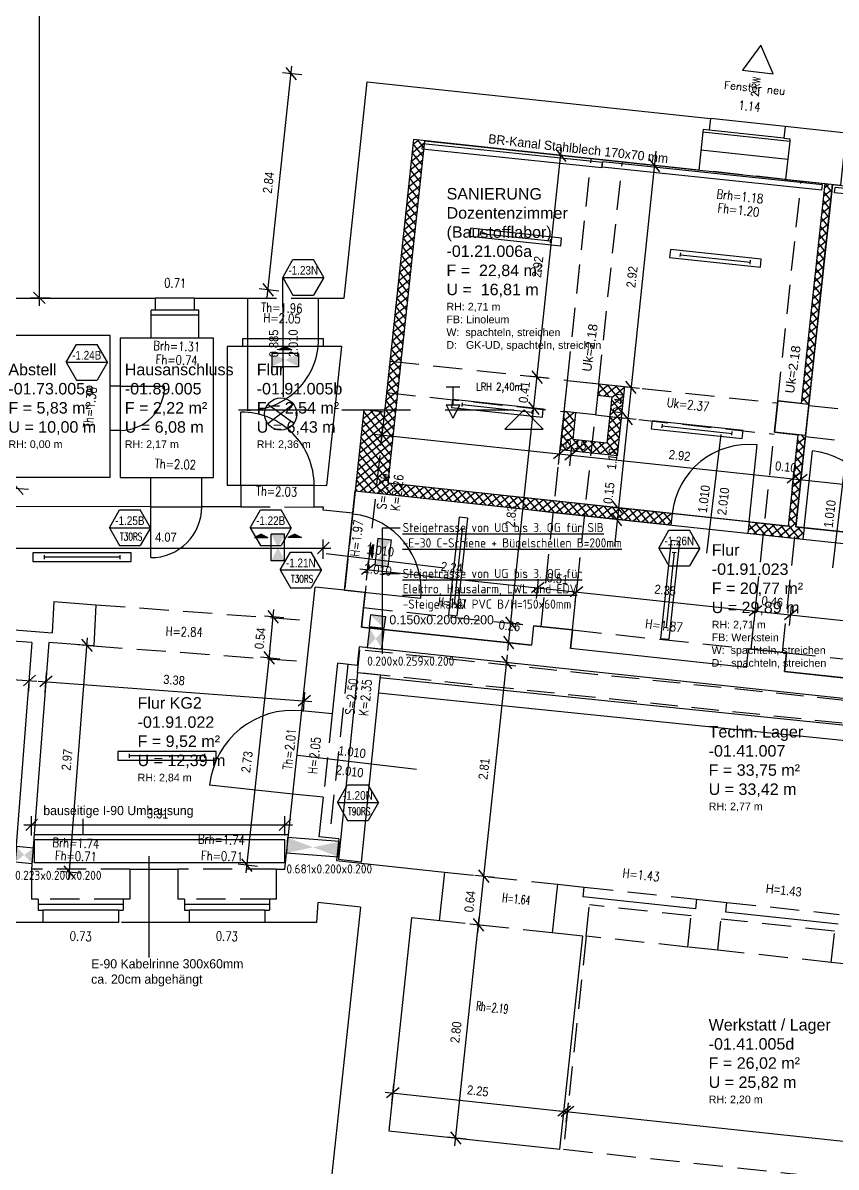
# Model space of a CAD drawing. Header units: metres. Extents: x 157 to 276, y 126 to 187.
# Drawn here: x 176.42 to 187.05, y 159.82 to 174.77 of the extents above; entities that cross this region are included whole.
import ezdxf
from ezdxf.enums import TextEntityAlignment as Align

# ---------------------------------------------------------------- set-up
doc = ezdxf.new("R2010")
doc.units = ezdxf.units.M
doc.header["$LTSCALE"] = 0.03
for name, pattern in [('AUSGEZOGEN', [0]), ('DOT', [0]), ('GESTRICHELT', [9, 6, -3]), ('STRICHLINIE', [19.05, 12.7, -6.35])]:
    doc.linetypes.add(name, pattern=pattern)
for name, color, linetype in [('A_ansicht', 9, 'Continuous'), ('A_bemaßung', 2, 'Continuous'), ('A_BRANDSCHUTZ', 10, 'Continuous'), ('A_Elektro', 1, 'Continuous'), ('A_Fenster', 7, 'Continuous'), ('A_höhen', 3, 'Continuous'), ('A_NR_TÜR', 1, 'Continuous'), ('A_poly', 255, 'Continuous'), ('A_räume', 5, 'Continuous'), ('A_schraffur', 10, 'Continuous'), ('A_text', 5, 'Continuous'), ('A_trockenbau', 2, 'Continuous'), ('A_Tuernummern', 1, 'Continuous'), ('A_TXT-TUER', 1, 'Continuous'), ('A_türen', 9, 'Continuous'), ('A_verdeckt', 8, 'STRICHLINIE'), ('A_wände', 6, 'Continuous'), ('E__DURCHBR', 2, 'Continuous'), ('E__LEUCHTEN', 6, 'AUSGEZOGEN'), ('E__VERSYS', 2, 'AUSGEZOGEN')]:
    doc.layers.add(name, color=color, linetype=linetype)
doc.styles.add('ARIAL', font='ARIAL.TTF')
doc.styles.add('arial-n', font='ARIALN.TTF')
doc.styles.add('BOLDSIMP_FNT', font='TXT', dxfattribs={"height": 1})
doc.styles.add('ISO9', font='iso8.shx', dxfattribs={"height": 0.12})
doc.styles.add('NORM', font='simplex.shx', dxfattribs={"width": 0.7, "bigfont": 'bigfont.shx'})
doc.styles.add('PITSIMP8', font='PITSIMP8.SHX')
doc.styles.add('SIMPLEX', font='simplex.shx', dxfattribs={"width": 0.8, "height": 0.1})
pattern_1 = [(218.9004, (185.38036, 165.579086), (0.049845, -0.0617727), []), (308.9004, (185.38036, 165.579086), (0.0617727, 0.049845), [])]
pattern_2 = [(38.8988, (179.93562, 166.80516), (-0.0498433, 0.0617741), []), (128.8988, (179.93562, 166.80516), (-0.0617741, -0.0498433), [])]

# ---------------------------------------------------------------- blocks, each defined once
blk = doc.blocks.new('SLASH1')
at = {"layer": 'A_bemaßung', "color": 2, "linetype": 'Continuous'}
for p, q in [((0.07663, 0.07663), (-0.07319, -0.07319)), ((0, -0.14068), (0, 0.11466))]:
    blk.add_line(p, q, dxfattribs=at)
blk = doc.blocks.new('Tür-Nr')
at = {"layer": 'A_NR_TÜR'}
for p, q in [((-0.057, -108.865), (0.077, -108.632)), ((0.077, -108.632), (0.347, -108.632)), ((0.481, -108.865), (0.347, -108.632)), ((-0.057, -108.865), (0.481, -108.865)), ((-0.057, -108.865), (0.077, -109.098)), ((0.481, -108.865), (0.347, -109.098)), ((0.077, -109.098), (0.347, -109.098))]:
    blk.add_line(p, q, dxfattribs=at)
at = {"layer": 'A_TXT-TUER', "style": 'arial-n', "flags": 4}
blk.add_attdef('TÜR-NR.', text='', height=0.113, dxfattribs=at).set_placement((0.211, -108.772), align=Align.MIDDLE_CENTER)
at = {"layer": 'A_TXT-TUER', "style": 'NORM', "width": 0.7}
for tag, flags, p in [('BRANDSCHUTZ', 4, (0.229, -108.981)), ('ABMESSUNG', 5, (0.214, -109.333)), ('DIN', 5, (0.214, -109.198)), ('MATERIAL', 5, (0.214, -109.467)), ('WANDART', 5, (0.214, -109.601)), ('ZARGE', 5, (0.214, -109.736)), ('SCHLOSS', 5, (0.214, -109.87)), ('BESCHLÄGE', 5, (0.214, -110.005)), ('SONSTIGES', 5, (0.214, -110.139))]:
    blk.add_attdef(tag, text='', height=0.0784, dxfattribs=dict(at, flags=flags)).set_placement(p, align=Align.MIDDLE_CENTER)
blk = doc.blocks.new('2DEL_457')
for p, q in [((-0.384, -0.236), (-0.384, 0.236)), ((0.384, -0.236), (0.384, 0.236)), ((-0.384, 0), (0.384, 0))]:
    blk.add_line(p, q)
blk.add_lwpolyline([(-0.5, -0.5), (0.5, -0.5), (0.5, 0.5), (-0.5, 0.5)], close=True)
at = {"style": 'PITSIMP8', "flags": 9}
for tag, p in [('RAUM/GRUPPE', (-0.03, 0.159)), ('BEZEICHNUNG', (-0.03, 0.179)), ('POS.NR.G-LV', (-0.03, 0.139)), ('FABRIKAT', (-0.03, 0.119)), ('VOLUMENSTROM', (-0.03, 0.039)), ('DRUCK/-STUFE', (-0.03, 0.019)), ('ANSCHLUSS', (-0.03, -0.001)), ('KENNUNG', (-0.03, 0.079)), ('LEISTUNG', (-0.03, 0.059)), ('TYP', (-0.03, 0.099)), ('SPANNUNG/FREQUENZ', (-0.03, -0.121)), ('TEMPERATUR', (-0.03, -0.061)), ('SCHUTZART', (-0.03, -0.101)), ('DREHZAHL', (-0.03, -0.081)), ('GROESSE', (-0.03, -0.021)), ('DN', (-0.03, -0.041)), ('GEWICHT', (-0.03, -0.141)), ('FREI', (-0.03, -0.161)), ('FREI', (-0.03, -0.181)), ('FREI', (-0.03, -0.201))]:
    blk.add_attdef(tag, text='', height=0.01, dxfattribs=at).set_placement(p, align=Align.MIDDLE)
blk = doc.blocks.new('PU1')
at = {"color": 3}
for p, q in [((-119, -55), (-119, 70)), ((-119, 70), (131, 70)), ((131, -55), (131, 70)), ((-119, -55), (131, -55)), ((-56, -87), (69, -87)), ((6, -118), (-56, -87)), ((6, -118), (69, -87))]:
    blk.add_line(p, q, dxfattribs=at)
for points in [[(-119, 70), (-119, -55), (131, -55), (131, 70)], [(69, -87), (-56, -87), (6, -118)]]:
    blk.add_solid(points, dxfattribs=at)
blk = doc.blocks.new('PL_PR')
at = {"color": 3}
for p, q in [((123, 155), (92, 217)), ((92, 217), (92, 92)), ((123, 155), (92, 92)), ((-127, -64), (-127, 61)), ((-127, 61), (123, 61)), ((123, -64), (123, 61)), ((-127, -64), (123, -64)), ((92, -220), (92, -95)), ((123, -158), (92, -95)), ((123, -158), (92, -220))]:
    blk.add_line(p, q, dxfattribs=at)
for points in [[(92, 92), (92, 217), (123, 155)], [(-127, 61), (-127, -64), (123, -64), (123, 61)], [(92, -95), (92, -220), (123, -158)]]:
    blk.add_solid(points, dxfattribs=at)
blk = doc.blocks.new('I539')
for p, q in [((-1.2, -0.9), (1.2, 0.9)), ((-1.2, 0.9), (1.2, -0.9))]:
    blk.add_line(p, q)
blk.add_circle((0, 0), 1.5)
blk = doc.blocks.new('A$C2D1211C5')
at = {"layer": 'E__LEUCHTEN', "color": 2, "linetype": 'Continuous', "xscale": 1.19505000000001, "yscale": 0.1041600000000074, "zscale": 1.19505, "rotation": 353.8999657531907}
for p in [(21.938, 21.925), (24.548, 21.647), (21.699, 19.688), (24.309, 19.409)]:
    blk.add_blockref('2DEL_457', p, dxfattribs=at)
at = {"layer": 'E__LEUCHTEN', "color": 1, "xscale": 0.001396999999997206, "yscale": 0.001396999999997206, "zscale": 0.001397}
for name, p, rotation in [('PU1', (18.935, 20.33), 180), ('PL_PR', (18.83, 17.873), 90)]:
    blk.add_blockref(name, p, dxfattribs=dict(at, rotation=rotation))
at = {"layer": 'E__LEUCHTEN', "color": 7}
for name, p, xscale, yscale, zscale, rotation in [('I539', (18.868, 19.614), 0.1399999999994165, 0.1399999999994179, 0.14, 180.7397457354693), ('PU1', (20.193, 17.816), 0.001397000000006204, 0.001396999999997206, 0.001397, 263.3628043445493)]:
    blk.add_blockref(name, p, dxfattribs=dict(at, xscale=xscale, yscale=yscale, zscale=zscale, rotation=rotation))
at = {"layer": 'E__LEUCHTEN', "color": 5, "yscale": 0.1120140000000447, "zscale": 1.285160625}
for p, xscale, rotation in [((21.187, 17.622), 1.285160624999994, 263.7526862306339), ((23.957, 17.315), 1.285160624999994, 263.7526862306339), ((16.272, 17.745), 1.285160625000003, 180), ((17.38, 15.146), 1.285160625000003, 180)]:
    blk.add_blockref('2DEL_457', p, dxfattribs=dict(at, xscale=xscale, rotation=rotation))
blk = doc.blocks.new('A$C1B684F00')
at = {"layer": 'E__VERSYS', "color": 3, "linetype": 'GESTRICHELT', "ltscale": 5}
blk.add_line((19.871, 16.233), (19.902, 16.532), dxfattribs=at)
at = {"layer": 'E__VERSYS', "color": 3, "linetype": 'GESTRICHELT', "ltscale": 2}
for p, q in [((28.921, 15.592), (19.902, 16.532)), ((28.89, 15.294), (19.871, 16.233))]:
    blk.add_line(p, q, dxfattribs=at)
at = {"layer": 'E__VERSYS', "color": 3, "linetype": 'Continuous', "ltscale": 5}
for p, q in [((19.871, 16.233), (19.621, 13.791)), ((20.169, 16.203), (19.871, 16.233)), ((20.169, 16.203), (19.919, 13.76)), ((19.919, 13.76), (19.621, 13.791))]:
    blk.add_line(p, q, dxfattribs=at)
at = {"layer": 'E__VERSYS', "color": 1, "linetype": 'Continuous', "ltscale": 5}
for p, q in [((28.888, 15.274), (20.166, 16.167)), ((28.868, 15.075), (20.146, 15.968)), ((18.921, 14.051), (15.649, 14.051)), ((15.649, 13.751), (15.649, 14.051)), ((18.921, 13.751), (18.921, 14.051)), ((18.921, 13.751), (15.649, 13.751))]:
    blk.add_line(p, q, dxfattribs=at)
at = {"layer": 'E__VERSYS', "color": 7, "linetype": 'Continuous', "ltscale": 5}
blk.add_line((17.143, 13.835), (17.143, 12.513), dxfattribs=at)
at = {"layer": 'E__VERSYS', "color": 7, "insert": (16.391, 12.49), "char_height": 0.12, "attachment_point": 1}
blk.add_mtext('E-90 Kabelrinne 300x60mm \\Pca. 20cm abgehängt', dxfattribs=at)
blk = doc.blocks.new('A$C34AC0D33')
at = {"layer": 'E__VERSYS', "color": 3}
for p, q in [((20.715, 23.076), (20.723, 23.145)), ((23.064, 22.831), (20.715, 23.076)), ((23.071, 22.9), (20.723, 23.145)), ((23.064, 22.831), (23.071, 22.9)), ((23.069, 22.841), (23.077, 22.911)), ((25.946, 22.609), (23.077, 22.911)), ((25.939, 22.539), (23.069, 22.841)), ((25.939, 22.539), (25.946, 22.609)), ((26.106, 22.506), (26.114, 22.575)), ((29.311, 22.17), (26.106, 22.506)), ((29.319, 22.24), (26.114, 22.575)), ((29.311, 22.17), (29.319, 22.24)), ((29.63, 22.137), (29.638, 22.207)), ((32.919, 21.785), (29.63, 22.137)), ((32.926, 21.854), (29.638, 22.207)), ((32.919, 21.785), (32.926, 21.854))]:
    blk.add_line(p, q, dxfattribs=at)
at = {"layer": 'E__VERSYS', "color": 7}
for p in [(21.575, 23.153), (26.722, 22.596), (30.318, 22.189)]:
    blk.add_text('BR-Kanal Stahlblech 170x70 mm', height=0.12, rotation=353.6409, dxfattribs=at).set_placement(p)
blk = doc.blocks.new('A$C775701B2')
at = {"layer": 'E__VERSYS', "color": 7, "linetype": 'Continuous', "ltscale": 5}
blk.add_line((16.286, 14.12), (16.286, 14.325), dxfattribs=at)
at = {"layer": 'E__VERSYS', "color": 1, "linetype": 'Continuous', "ltscale": 5}
blk.add_line((15.647, 14.12), (18.97, 14.12), dxfattribs=at)
at = {"layer": 'E__VERSYS', "color": 7, "insert": (15.766, 14.493), "char_height": 0.12, "attachment_point": 1}
blk.add_mtext('{\\C1;bauseitige I-90 Umhausung}', dxfattribs=at)
blk = doc.blocks.new('A$C5C7B2202')
at = {"layer": 'E__VERSYS', "color": 7, "linetype": 'Continuous', "ltscale": 5}
for p, q in [((20.193, 18.121), (20.192, 16.481)), ((20.427, 18.121), (20.193, 18.121)), ((20.42, 17.527), (20.193, 17.527))]:
    blk.add_line(p, q, dxfattribs=at)
at = {"layer": 'E__VERSYS', "color": 7, "insert": (20.461, 17.034), "char_height": 0.12, "attachment_point": 7, "style": 'ISO9'}
blk.add_mtext('{\\LSteigetrasse von UG bis 3. OG für SIB\\P-E-30 C-Schiene + Bügelschellen B=200mm \\P\\PSteigetrasse von UG bis 3. OG für  \\PElektro, Hausalarm, LWL und EDV\\P}-Steigekanal PVC B/H=150x60mm', dxfattribs=at)
blk = doc.blocks.new('Deckendurchbruch')
for p, q in [((1, 1), (0, 1)), ((0, 1), (0, 0)), ((1, 0), (1, 1)), ((0, 0), (1, 0))]:
    blk.add_line(p, q)
blk.add_solid([(0, 0), (1, 1), (0, 1)])
blk = doc.blocks.new('Wanddurchbruch')
for p, q in [((0, 1), (0, 0)), ((1, 1), (0, 1)), ((1, 0), (1, 1)), ((0, 0), (1, 0))]:
    blk.add_line(p, q)
blk.add_solid([(1, 0), (1, 1), (0, 1), (0, 0)])
blk = doc.blocks.new('A$C07AD1800')
at = {"layer": 'E__DURCHBR', "linetype": 'Continuous'}
ref = blk.add_blockref('Deckendurchbruch', (20.041, 16.988), dxfattribs=dict(at, xscale=0.1500000040192542, yscale=0.2000000000000171, zscale=1.1, rotation=263.0461823911476))
ref.add_attrib('EC_DIM', '0.150x0.200x0.200', (20.288, 16.865), dxfattribs={"linetype": 'Continuous', "height": 0.12})
ref = blk.add_blockref('Wanddurchbruch', (19.998, 16.563), dxfattribs=dict(at, xscale=0.1940000051982006, yscale=0.2590000000000146, zscale=1.1, rotation=353.5215230122764))
ref.add_attrib('EC_DIM', '0.200x0.259x0.200', (19.998, 16.325), dxfattribs={"linetype": 'Continuous', "height": 0.12, "style": 'ISO9'})
ref = blk.add_blockref('Wanddurchbruch', (18.943, 13.879), dxfattribs=dict(at, xscale=0.6810000182473348, yscale=0.1999999999999886, zscale=1.1, rotation=355.6044374662297))
ref.add_attrib('EC_DIM', '0.681x0.200x0.200', (18.943, 13.61), dxfattribs={"linetype": 'Continuous', "height": 0.12, "style": 'ISO9'})
ref = blk.add_blockref('Wanddurchbruch', (15.397, 13.762), dxfattribs=dict(at, xscale=0.2230000059752544, yscale=0.1999999999999886, zscale=1.1, rotation=355.033786178328))
ref.add_attrib('EC_DIM', '0.223x0.200x0.200', (15.397, 13.526), dxfattribs={"linetype": 'Continuous', "height": 0.12, "style": 'ISO9'})

msp = doc.modelspace()

# ---------------------------------------------------------------- hatches: boundary and pattern name
at = {"layer": 'A_schraffur'}
h = msp.add_hatch(dxfattribs=at)
h.set_pattern_fill('ANSI37', color=256, scale=0.025, style=0)
h.set_pattern_definition(pattern_2)
h.paths.add_polyline_path([(181.67264, 173.22575), (181.52368, 173.24167), (181.14324, 169.68192), (180.87477, 169.7106), (180.76173, 168.65265), (184.88818, 168.21173), (184.90348, 168.35484), (181.19463, 168.75117)])
h = msp.add_hatch(dxfattribs=at)
h.set_pattern_fill('ANSI37', color=256, scale=0.025, style=0)
h.set_pattern_definition(pattern_1)
h.paths.add_polyline_path([(186.59098, 169.79366), (186.6904, 169.78303), (186.99751, 172.65667), (186.89808, 172.66729)])
h = msp.add_hatch(dxfattribs=at)
h.set_pattern_fill('ANSI37', color=256, scale=0.025, style=0)
h.set_pattern_definition(pattern_2)
h.paths.add_polyline_path([(183.60408, 169.32338), (183.64128, 169.67141), (183.49213, 169.68735), (183.43898, 169.19017), (184.18474, 169.11047), (184.28146, 170.01533), (183.94337, 170.05147), (183.92744, 169.90232), (184.11636, 169.88212), (184.05153, 169.27556)])
h = msp.add_hatch(dxfattribs=at)
h.set_pattern_fill('ANSI37', color=256, scale=0.025, style=0)
h.set_pattern_definition(pattern_1)
h.paths.add_polyline_path([(186.41987, 168.19276), (186.5193, 168.18213), (186.64683, 169.37534), (186.54739, 169.38597)])
h = msp.add_hatch(dxfattribs=at)
h.set_pattern_fill('ANSI37', color=256, scale=0.025, style=0)
h.set_pattern_definition(pattern_1)
h.paths.add_polyline_path([(186.62866, 168.17042), (186.5193, 168.1821), (186.5193, 168.18213), (185.90776, 168.24749), (185.89182, 168.09834), (186.61272, 168.02129)])

# ---------------------------------------------------------------- linework, layer by layer
at = {"layer": 'A_ansicht', "color": 9, "linetype": 'Continuous'}
for p, q in [((186.37924, 173.41164), (185.40477, 173.51578)), ((186.41362, 172.98052), (185.28008, 173.1017)), ((178.66184, 171.17181), (178.15193, 171.1718)), ((177.67008, 163.01182), (176.68014, 163.01181)), ((179.58014, 163.01181), (178.59024, 163.01181))]:
    msp.add_line(p, q, dxfattribs=at)
at = {"layer": 'A_ansicht', "color": 9, "linetype": 'DOT'}
for p, q in [((178.71685, 170.64691), (178.09696, 170.6469)), ((180.34864, 170.5364), (179.28865, 170.5364)), ((177.56204, 169.45211), (177.56206, 170.02201)), ((178.09083, 168.82723), (178.75683, 168.82722))]:
    msp.add_line(p, q, dxfattribs=at)
at = {"layer": 'A_bemaßung', "linetype": 'Continuous'}
for p, q in [((176.63569, 171.07182), (176.63567, 184.29715)), ((179.61215, 171.17866), (179.93512, 174.20075)), ((182.75647, 166.56785), (183.45835, 173.13547)), ((181.01193, 169.39424), (193.8765, 168.01938)), ((173.9688, 167.90316), (180.4443, 167.90315)), ((180.82385, 167.63427), (189.77288, 166.67789)), ((179.62948, 166.36781), (179.69961, 167.10362)), ((177.01966, 163.56886), (177.26367, 166.73055)), ((179.33567, 163.66073), (179.64899, 166.57287)), ((182.36227, 162.87887), (182.75012, 166.50819)), ((173.58035, 166.36334), (176.60395, 166.16656)), ((176.62137, 166.16522), (180.19437, 165.90036)), ((176.43266, 164.28752), (179.94264, 164.28752)), ((182.06472, 160.09471), (182.38351, 163.07773)), ((181.15402, 160.79548), (183.59016, 160.53512)), ((183.436, 160.5516), (192.10664, 159.62498))]:
    msp.add_line(p, q, dxfattribs=at)
at = {"layer": 'A_bemaßung'}
for p, q in [((184.15423, 167.92823), (184.69478, 173.09024)), ((179.8254, 169.88216), (179.81455, 171.44137)), ((181.95109, 170.01071), (182.12756, 170.01071)), ((182.03933, 170.01071), (182.03933, 169.77761)), ((181.95109, 169.77761), (182.12756, 169.77761)), ((181.95109, 169.77761), (182.03933, 169.60115)), ((182.12756, 169.77761), (182.03933, 169.60115)), ((185.35808, 167.83966), (185.54392, 169.38779)), ((187.00158, 167.64526), (187.18742, 169.19339)), ((180.3817, 167.83391), (181.92983, 167.64807)), ((180.01405, 165.20025), (181.56218, 165.01441))]:
    msp.add_line(p, q, dxfattribs=at)
at = {"layer": 'A_BRANDSCHUTZ'}
msp.add_lwpolyline([(186.06354, 174.4754), (185.82197, 174.1492), (186.22525, 174.10309)], close=True, dxfattribs=at)
at = {"layer": 'A_Fenster', "color": 10, "linetype": 'Continuous'}
for p, q in [((186.43912, 173.2192), (185.30559, 173.34031)), ((186.3633, 173.26249), (185.38884, 173.36662))]:
    msp.add_line(p, q, dxfattribs=at)
at = {"layer": 'A_Fenster', "linetype": 'Continuous'}
for p, q in [((178.71684, 170.94686), (178.09693, 170.94685)), ((178.66186, 171.01185), (178.15192, 171.01185)), ((177.73008, 163.24681), (176.62012, 163.24681)), ((177.67009, 163.17179), (176.68013, 163.1718)), ((179.64015, 163.2468), (178.53024, 163.24682)), ((179.58014, 163.17179), (178.5902, 163.17178))]:
    msp.add_line(p, q, dxfattribs=at)
at = {"layer": 'A_poly'}
for points in [[(181.67264, 173.22575), (186.89808, 172.66729), (186.59098, 169.79366), (186.28273, 169.82662), (186.23914, 169.41892), (186.5474, 169.38598), (186.41987, 168.19276), (181.19463, 168.75117)], [(186.99751, 172.65666), (190.27383, 172.30652), (189.79561, 167.83197), (186.51931, 168.1821)], [(183.53571, 170.09502), (184.28145, 170.01531), (184.18474, 169.11047), (183.43899, 169.19019)], [(180.76173, 168.65265), (182.95423, 168.41838), (183.3513, 168.36985), (193.38418, 167.29757), (193.22957, 165.85086), (189.62514, 166.23641), (189.59429, 165.94773), (186.37259, 166.29154), (186.39867, 166.53565), (185.89651, 166.58926), (185.87048, 166.34568), (183.57356, 166.59099), (183.59962, 166.83478), (183.0925, 166.88898), (183.0654, 166.63542), (180.84308, 166.8729), (180.89144, 167.32533), (180.62293, 167.35404)]]:
    msp.add_lwpolyline(points, close=True, dxfattribs=at)
at = {"layer": 'A_text', "color": 5, "linetype": 'GESTRICHELT', "ltscale": 5}
msp.add_line((179.236, 169.70981), (183.1932, 169.70981), dxfattribs=at)
at = {"layer": 'A_text', "color": 7}
for p, q in [((182.96859, 169.70981), (182.71859, 169.45981)), ((183.21859, 169.45981), (182.96859, 169.70981)), ((182.71859, 169.45981), (183.21859, 169.45981))]:
    msp.add_line(p, q, dxfattribs=at)
at = {"layer": 'A_trockenbau'}
for p, q in [((181.19463, 168.75117), (181.67264, 173.22575)), ((186.89808, 172.66729), (186.59098, 169.79366)), ((186.99751, 172.65666), (186.69041, 169.78303)), ((183.94336, 170.05147), (184.28146, 170.01533)), ((184.28146, 170.01533), (184.18474, 169.11047)), ((183.92741, 169.90232), (184.11636, 169.88212)), ((184.11636, 169.88212), (184.05153, 169.27556)), ((183.49213, 169.68734), (183.43898, 169.19017)), ((183.48094, 169.58294), (183.48095, 169.58294)), ((183.64128, 169.6714), (183.60408, 169.32338)), ((184.05153, 169.27556), (183.60408, 169.32338)), ((186.5474, 169.38598), (186.41987, 168.19276)), ((186.64683, 169.37535), (186.5193, 168.18213)), ((184.18474, 169.11047), (183.43898, 169.19017)), ((184.90348, 168.35484), (181.19463, 168.75117)), ((184.88754, 168.20569), (180.76108, 168.64665)), ((184.90348, 168.35484), (184.88754, 168.20569)), ((185.90776, 168.24749), (185.89182, 168.09834)), ((185.90776, 168.24749), (186.41987, 168.19276)), ((185.89182, 168.09834), (186.61272, 168.02129)), ((186.5193, 168.18213), (186.62898, 168.17041)), ((186.62866, 168.17044), (186.61272, 168.02129))]:
    msp.add_line(p, q, dxfattribs=at)
at = {"layer": 'A_türen', "color": 10, "linetype": 'Continuous'}
for p, q in [((179.35364, 170.63638), (179.35363, 169.70639)), ((180.28363, 170.6364), (179.35364, 170.63638)), ((185.90776, 168.24749), (186.01511, 169.25177)), ((186.62898, 168.17041), (186.7363, 169.17469)), ((185.90776, 168.24749), (184.90348, 168.35484)), ((180.62294, 167.35403), (180.7292, 168.34837)), ((186.62898, 168.17041), (187.63327, 168.06309)), ((180.62294, 167.35403), (181.61728, 167.24777)), ((179.94754, 164.68841), (180.06389, 165.77722)), ((179.94754, 164.68841), (178.85874, 164.80477))]:
    msp.add_line(p, q, dxfattribs=at)
at = {"layer": 'A_türen', "linetype": 'Continuous'}
for p, q in [((177.692, 170.02203), (177.692, 169.44211)), ((177.692, 170.02203), (178.2719, 170.02201)), ((179.26884, 168.72639), (179.26884, 169.68237)), ((179.26884, 168.72639), (180.22484, 168.7264)), ((178.08933, 167.77928), (178.09082, 168.44527)), ((178.09082, 168.44527), (178.75681, 168.44379))]:
    msp.add_line(p, q, dxfattribs=at)
at = {"layer": 'A_türen', "color": 10, "linetype": 'Continuous'}
for centre, radius, start, end in [((179.35364, 170.63638), 0.93, 269.999381, 0.001232), ((185.90776, 168.24749), 1.01, 83.898798, 173.898798), ((186.62898, 168.17041), 1.01, 353.900427, 83.900427), ((180.62294, 167.35403), 1, 353.900404, 83.900404), ((179.94754, 164.6884), 1.09501, 83.90059, 173.899441)]:
    msp.add_arc(centre, radius, start, end, dxfattribs=at)
at = {"layer": 'A_türen', "linetype": 'Continuous'}
for centre, radius, start, end in [((177.692, 170.02203), 0.5799, 269.999997, 359.998024), ((179.26884, 168.72639), 0.95598, 0, 90.000003), ((178.09082, 168.44527), 0.66601, 269.871811, 359.871816)]:
    msp.add_arc(centre, radius, start, end, dxfattribs=at)
at = {"layer": 'A_verdeckt'}
for p, q in [((183.53571, 170.09502), (183.84547, 172.99351)), ((183.94337, 170.05147), (184.25315, 172.94996)), ((186.38598, 172.72202), (185.25245, 172.84316)), ((186.28273, 169.82662), (186.58984, 172.70022)), ((186.69042, 169.78302), (186.99751, 172.65666)), ((179.35363, 171.17182), (180.28364, 171.17181)), ((181.21443, 170.3477), (183.53622, 170.09958)), ((183.94336, 170.05147), (186.28007, 169.80174)), ((181.17034, 169.93546), (183.49213, 169.68734)), ((186.6888, 169.76813), (189.96514, 169.41796)), ((181.14324, 169.68192), (180.89141, 167.32533)), ((183.19191, 166.87834), (183.4921, 169.68735)), ((183.5996, 166.83478), (183.89982, 169.64377)), ((183.89982, 169.64376), (186.23652, 169.39407)), ((185.93631, 166.58505), (186.23914, 169.41892)), ((186.34398, 166.54149), (186.64683, 169.37535)), ((186.64523, 169.36043), (189.9216, 169.01028)), ((179.26825, 168.44264), (180.2242, 168.44054)), ((180.7271, 168.3285), (180.62293, 167.35404)), ((177.37482, 167.16425), (180.18349, 166.95697)), ((180.87018, 167.12649), (183.0925, 166.88898)), ((183.5996, 166.83478), (185.89651, 166.58929)), ((177.33688, 166.62657), (180.13262, 166.42023)), ((186.39864, 166.53565), (189.62032, 166.19136)), ((180.66662, 166.38408), (180.42435, 164.11698)), ((180.46021, 165.7372), (180.34385, 164.64837)), ((177.81757, 163.70675), (176.53268, 163.70678)), ((179.72764, 163.70678), (178.44273, 163.70676)), ((181.92881, 163.66941), (183.40539, 163.5116)), ((183.75342, 163.47439), (185.22009, 163.31767)), ((177.73007, 163.31679), (176.62014, 163.31679)), ((179.64015, 163.3168), (178.53021, 163.31679)), ((185.61778, 163.27517), (187.08445, 163.11841)), ((183.78039, 162.8329), (183.82397, 163.24057)), ((185.15138, 163.09874), (183.82397, 163.24057)), ((183.33736, 162.87523), (181.86577, 163.03248)), ((185.10784, 162.69103), (185.15138, 163.09874)), ((185.50058, 162.64906), (185.54416, 163.05674)), ((187.0257, 162.89841), (185.54416, 163.05674)), ((183.78038, 162.83291), (183.48283, 160.04875)), ((185.10784, 162.69103), (183.78039, 162.8329)), ((186.98215, 162.49072), (187.0257, 162.89841)), ((185.50058, 162.64906), (185.10784, 162.69103)), ((186.98215, 162.49072), (185.50058, 162.64906)), ((187.36, 162.45036), (186.98215, 162.49072)), ((183.48283, 160.04875), (191.95459, 159.14338))]:
    msp.add_line(p, q, dxfattribs=at)
at = {"layer": 'A_wände', "linetype": 'Continuous'}
for p, q in [((174.13567, 171.17181), (178.15193, 171.1718)), ((178.15192, 171.01185), (178.15193, 171.1718)), ((178.09693, 170.94685), (178.09696, 171.01183)), ((178.09696, 170.6469), (178.09693, 170.94685)), ((178.15192, 171.01185), (178.09696, 171.01183)), ((177.56203, 170.68191), (174.4126, 170.68192)), ((177.56206, 170.02201), (177.56203, 170.68191)), ((177.69202, 170.64691), (177.692, 170.02203)), ((178.09696, 170.6469), (177.69202, 170.64691)), ((177.692, 170.02203), (177.56206, 170.02201)), ((177.692, 169.44211), (177.56201, 169.44211)), ((177.56202, 168.83221), (177.56204, 169.45211)), ((177.692, 169.44211), (177.69202, 168.8272)), ((175.41034, 168.83221), (177.56202, 168.83221)), ((177.69202, 168.8272), (178.09083, 168.82723)), ((178.09082, 168.44527), (178.09083, 168.82723)), ((178.09082, 168.44527), (176.27882, 168.44927)), ((180.06416, 165.77948), (180.23684, 167.39528)), ((180.62293, 167.35404), (180.23684, 167.39528)), ((180.89141, 167.32533), (180.62294, 167.35403)), ((180.89141, 167.32533), (180.87015, 167.12647)), ((176.82452, 167.20488), (176.80172, 166.79861)), ((176.82452, 167.20488), (177.37482, 167.16425)), ((177.37482, 167.16425), (177.34462, 166.62599)), ((180.87018, 167.12649), (180.84308, 166.8729)), ((180.87015, 167.12647), (180.87018, 167.12649)), ((175.95295, 166.86123), (176.80172, 166.79861)), ((180.84308, 166.8729), (183.06538, 166.63542)), ((183.0925, 166.88898), (183.06538, 166.63542)), ((183.0925, 166.88898), (183.5996, 166.83478)), ((183.5996, 166.83478), (183.57358, 166.59114)), ((176.53658, 166.67087), (175.94315, 166.7091)), ((176.53658, 166.67087), (176.3121, 163.73294)), ((176.75902, 166.66924), (176.53268, 163.70678)), ((177.33688, 166.62657), (176.75902, 166.66924)), ((180.81544, 166.61438), (180.78943, 166.37079)), ((189.849, 165.64896), (180.81544, 166.61438)), ((185.8705, 166.34568), (183.57358, 166.59114)), ((185.89651, 166.58929), (185.8705, 166.34568)), ((185.89651, 166.58929), (186.39864, 166.53565)), ((186.39864, 166.53565), (186.37264, 166.29202)), ((180.53091, 166.3984), (180.46021, 165.7372)), ((180.78943, 166.37079), (180.53091, 166.3984)), ((186.37264, 166.29202), (189.59426, 165.94773)), ((180.46021, 165.7372), (180.06416, 165.77948)), ((179.84263, 163.70674), (179.94781, 164.69069)), ((180.34385, 164.64837), (179.94781, 164.69069)), ((180.34385, 164.64837), (180.28859, 164.13131)), ((180.5471, 164.10368), (180.28859, 164.13131)), ((180.5471, 164.10368), (180.51685, 163.82028)), ((180.51685, 163.82028), (181.92881, 163.66941)), ((176.53268, 163.70678), (176.53265, 163.31679)), ((177.81757, 163.70675), (178.44273, 163.70676)), ((177.81757, 163.70675), (177.81757, 163.31679)), ((178.44273, 163.70676), (178.44274, 163.31678)), ((179.72764, 163.70678), (179.84263, 163.70674)), ((179.72764, 163.70678), (179.72766, 163.31681)), ((181.92881, 163.66941), (181.86079, 163.03303)), ((183.40539, 163.5116), (183.33736, 162.87523)), ((183.40539, 163.5116), (183.75342, 163.47439)), ((176.62014, 163.31679), (176.53265, 163.31679)), ((176.62014, 163.31679), (176.62013, 163.17179)), ((177.73007, 163.31679), (177.7301, 163.1718)), ((177.81757, 163.31679), (177.73007, 163.31679)), ((178.53021, 163.31679), (178.44274, 163.31678)), ((178.53021, 163.31679), (178.53025, 163.17179)), ((179.72766, 163.31681), (179.64015, 163.3168)), ((179.64015, 163.3168), (179.64017, 163.17178)), ((185.22009, 163.31767), (185.20622, 163.18839)), ((185.22009, 163.31767), (185.61778, 163.27517)), ((176.62013, 163.17179), (176.68013, 163.1718)), ((176.68013, 163.1718), (176.68014, 163.01181)), ((177.67009, 163.17179), (177.67008, 163.01182)), ((177.67009, 163.17179), (177.7301, 163.1718)), ((178.53025, 163.17179), (178.5902, 163.17178)), ((178.5902, 163.17178), (178.59024, 163.01181)), ((179.58014, 163.17179), (179.64017, 163.17178)), ((179.58014, 163.17179), (179.58014, 163.01181)), ((180.82908, 163.21312), (180.45193, 159.68378)), ((176.72035, 163.01182), (175.8198, 163.01181)), ((178.59024, 163.01181), (177.71026, 163.01181)), ((181.49789, 163.07181), (181.20033, 160.28766)), ((181.86577, 163.03248), (181.49789, 163.07181)), ((183.73516, 162.83273), (183.33736, 162.87523)), ((183.4376, 160.04859), (183.73516, 162.83273)), ((183.78039, 162.8329), (183.78038, 162.83291)), ((181.20033, 160.28766), (183.4376, 160.04859))]:
    msp.add_line(p, q, dxfattribs=at)
at = {"layer": 'A_wände', "color": 1, "linetype": 'Continuous'}
for p, q in [((180.50017, 167.36733), (180.50016, 167.36732)), ((176.56784, 163.70678), (176.57283, 163.70677))]:
    msp.add_line(p, q, dxfattribs=at)
at = {"layer": 'A_wände', "linetype": 'Continuous'}
for points in [[(180.87477, 169.7106), (180.7304, 168.35948), (180.34429, 168.40045), (180.34852, 168.44024), (180.2242, 168.44054), (180.22482, 168.72427), (180.39127, 168.72392), (180.58581, 170.53737), (180.34864, 170.5364), (180.34864, 170.63639), (180.28363, 170.6364), (180.28366, 171.17179), (180.61729, 171.17182), (180.91882, 173.99505), (185.40478, 173.51594), (185.38884, 173.36662), (185.30929, 173.37512), (185.30559, 173.34031), (185.25245, 172.84316), (181.52368, 173.24167), (181.14324, 169.68192), (180.87477, 169.7106)], [(187.16375, 173.17696), (187.24328, 173.16845), (187.25923, 173.31787), (186.37925, 173.41186), (186.3633, 173.26249), (186.44283, 173.25399), (186.43912, 173.2192), (186.38598, 172.72202), (187.10688, 172.64498), (187.16003, 173.14214), (187.16375, 173.17696)], [(179.35363, 171.17182), (179.35364, 170.63638), (179.28866, 170.63638), (179.28865, 170.5364), (179.08865, 170.53638), (179.08864, 168.72639), (179.26884, 168.72639), (179.26825, 168.44264), (178.75681, 168.44379), (178.75683, 168.82722), (178.91179, 168.82721), (178.91178, 170.64691), (178.71685, 170.64691), (178.71684, 170.94686), (178.71685, 171.01183), (178.66186, 171.01185), (178.66184, 171.17181), (179.35363, 171.17182)], [(183.53571, 170.09502), (183.94337, 170.05147), (183.89982, 169.64377), (183.49211, 169.68735), (183.53571, 170.09502)], [(186.28273, 169.82662), (186.69041, 169.78303), (186.64684, 169.37534), (186.23916, 169.41891), (186.28273, 169.82662)], [(185.20622, 163.18839), (183.73958, 163.34515), (183.75342, 163.47439)], [(180.82908, 163.21312), (180.27297, 163.27231), (180.25784, 163.0118), (179.58014, 163.01181)], [(187.07064, 162.98915), (185.604, 163.14591), (185.61778, 163.27517)]]:
    msp.add_lwpolyline(points, dxfattribs=at)
msp.add_point((177.69312, 169.41184), dxfattribs=at)
msp.add_point((177.69312, 169.41184), dxfattribs=at)
msp.add_point((177.69312, 169.41184), dxfattribs=at)

# ---------------------------------------------------------------- block references
at = {"layer": 'A_bemaßung', "color": 7}
for p, rotation in [((179.9245, 174.10132), 83.90000000000038), ((183.44772, 173.03601), 83.90000000000038), ((184.67252, 172.90514), 263.9000000000001), ((179.62279, 171.27808), 83.90000000000038), ((176.63566, 171.1718), 90), ((183.13796, 170.13753), 83.90000000000038), ((184.36288, 170.00663), 263.9000000000001), ((183.0944, 169.72985), 83.90000000000038), ((184.3193, 169.59894), 263.9000000000001), ((181.11136, 169.38363), 353.9000000000004), ((183.43312, 169.13549), 353.9000000000004), ((183.58039, 169.11802), 353.9000000000004), ((186.48476, 168.81608), 353.9000000000004), ((186.58519, 168.79863), 353.9000000000004), ((176.35402, 168.6798), 86.78791200000012), ((184.19443, 168.4306), 263.9000000000001), ((184.17849, 168.28145), 263.9000000000001), ((180.9233, 167.62365), 353.9000000000004), ((183.14563, 167.38616), 353.9000000000004), ((183.65274, 167.33195), 353.9000000000004), ((185.98944, 167.08223), 353.9000000000004), ((179.69017, 167.00407), 84.58601499999926), ((182.7942, 166.92088), 83.90000000000038), ((186.45179, 167.03282), 353.9000000000004), ((177.25605, 166.63085), 85.63075699999989), ((182.7671, 166.66728), 83.90000000000038), ((179.63892, 166.46737), 84.58601499999926), ((182.73949, 166.40876), 83.90000000000038), ((176.50416, 166.17298), 356.3151700000004), ((176.72109, 166.15786), 355.7785880000008), ((180.09463, 165.90772), 355.7785880000008), ((177.02727, 163.66857), 85.63075699999989), ((179.34629, 163.76017), 83.90000000000038), ((182.44089, 163.61467), 83.90000000000038), ((182.44089, 163.61467), 83.90000000000038), ((182.37288, 162.9783), 83.90000000000038), ((182.37288, 162.9783), 83.90000000000038), ((181.25347, 160.78484), 353.9000000000004), ((183.49074, 160.54575), 353.9000000000004), ((183.53544, 160.54098), 353.9000000000004), ((182.07534, 160.19415), 83.90000000000038)]:
    msp.add_blockref('SLASH1', p, dxfattribs=dict(at, rotation=rotation))
for p in [(180.34428, 167.90315), (176.53268, 164.28752), (179.84265, 164.28752)]:
    msp.add_blockref('SLASH1', p, dxfattribs=at)
at = {"layer": 'A_Elektro'}
for name in ['A$C2D1211C5', 'A$C07AD1800', 'A$C5C7B2202', 'A$C34AC0D33', 'A$C775701B2', 'A$C1B684F00']:
    msp.add_blockref(name, (160.92067, 150.04212), dxfattribs=at)
at = {"layer": 'A_Tuernummern'}
ref = msp.add_blockref('Tür-Nr', (179.87187, 280.30653), dxfattribs=at)
ref.add_attrib('TÜR-NR.', '-1.23N', dxfattribs={"layer": 'A_TXT-TUER', "height": 0.112896, "style": 'arial-n'}).set_placement((180.08323, 171.53419), align=Align.MIDDLE_CENTER)
ref = msp.add_blockref('Tür-Nr', (177.04263, 279.19699), dxfattribs=at)
ref.add_attrib('TÜR-NR.', '-1.24B', dxfattribs={"layer": 'A_TXT-TUER', "height": 0.112896, "style": 'arial-n'}).set_placement((177.25399, 170.42465), align=Align.MIDDLE_CENTER)
ref = msp.add_blockref('Tür-Nr', (177.60631, 277.0351), dxfattribs=at)
ref.add_attrib('TÜR-NR.', '-1.25B', dxfattribs={"layer": 'A_TXT-TUER', "height": 0.112896, "style": 'arial-n'}).set_placement((177.81766, 168.26276), align=Align.MIDDLE_CENTER)
ref.add_attrib('BRANDSCHUTZ', 'T30RS', dxfattribs={"layer": 'A_TXT-TUER', "height": 0.1, "style": 'NORM', "width": 0.7}).set_placement((177.83497, 168.05417), align=Align.MIDDLE_CENTER)
ref = msp.add_blockref('Tür-Nr', (179.44572, 277.0351), dxfattribs=at)
ref.add_attrib('TÜR-NR.', '-1.22B', dxfattribs={"layer": 'A_TXT-TUER', "height": 0.112896, "style": 'arial-n'}).set_placement((179.65708, 168.26276), align=Align.MIDDLE_CENTER)
ref = msp.add_blockref('Tür-Nr', (184.78468, 276.76968), dxfattribs=at)
ref.add_attrib('TÜR-NR.', '-1.26N', dxfattribs={"layer": 'A_TXT-TUER', "height": 0.112896, "style": 'arial-n'}).set_placement((184.99603, 167.99734), align=Align.MIDDLE_CENTER)
ref = msp.add_blockref('Tür-Nr', (179.83988, 276.48334), dxfattribs=at)
ref.add_attrib('TÜR-NR.', '-1.21N', dxfattribs={"layer": 'A_TXT-TUER', "height": 0.112896, "style": 'arial-n'}).set_placement((180.05123, 167.711), align=Align.MIDDLE_CENTER)
ref.add_attrib('BRANDSCHUTZ', 'T30RS', dxfattribs={"layer": 'A_TXT-TUER', "height": 0.1, "style": 'NORM', "width": 0.7}).set_placement((180.06854, 167.50242), align=Align.MIDDLE_CENTER)
ref = msp.add_blockref('Tür-Nr', (180.58568, 273.44414), dxfattribs=at)
ref.add_attrib('TÜR-NR.', '-1.20N', dxfattribs={"layer": 'A_TXT-TUER', "height": 0.112896, "style": 'arial-n'}).set_placement((180.79703, 164.6718), align=Align.MIDDLE_CENTER)
ref.add_attrib('BRANDSCHUTZ', 'T90RS', dxfattribs={"layer": 'A_TXT-TUER', "height": 0.1, "style": 'NORM', "width": 0.7}).set_placement((180.81434, 164.46322), align=Align.MIDDLE_CENTER)

# ---------------------------------------------------------------- texts
at = {"layer": 'A_bemaßung', "color": 7, "linetype": 'Continuous', "style": 'BOLDSIMP_FNT', "width": 0.9}
for s, rotation, p in [('2.84', 83.1, (179.70617, 172.52881)), ('2.92', 83.5, (183.22564, 171.42845)), ('2.92', 83.5, (184.45744, 171.2968)), ('0.41', 83.5, (183.05061, 169.79071)), ('0.41', 83.5, (184.28205, 169.65576)), ('0.15', 353.5, (183.494, 169.17927)), ('1.18', 83.5, (184.20334, 168.91933)), ('2.92', 353.8, (184.85085, 169.03426)), ('0.10', 353.5, (186.23838, 168.88597)), ('0.15', 83.5, (184.15563, 168.47294)), ('2.83', 83.5, (182.87709, 168.16703)), ('4.07', 359.3, (178.14698, 167.95317)), ('2.24', 353.8, (181.87358, 167.57238)), ('0.51', 353.8, (183.25622, 167.42461)), ('2.35', 353.8, (184.66278, 167.27429)), ('0.46', 353.8, (186.06229, 167.12473)), ('0.26', 353.8, (182.62773, 166.80862)), ('0.54', 83.5, (179.59857, 166.57399)), ('3.38', 355.5, (178.2475, 166.09527)), ('2.97', 84.5, (177.07798, 164.98949)), ('2.73', 82.5, (179.4238, 164.95851)), ('2.81', 83.5, (182.52463, 164.86873)), ('3.31', 359.3, (178.03852, 164.33751)), ('0.64', 83.5, (182.33942, 163.13561)), ('2.80', 83.5, (182.15692, 161.4279)), ('2.25', 353.5, (182.21377, 160.73251))]:
    msp.add_text(s, height=0.12, rotation=rotation, dxfattribs=at).set_placement(p, align=Align.BOTTOM_LEFT)
at = {"layer": 'A_bemaßung', "color": 7, "linetype": 'DOT', "style": 'BOLDSIMP_FNT', "width": 0.9}
for s, rotation, p in [('0.885', 90.398621, (179.79467, 170.3983)), ('2.010', 90.398621, (180.04885, 170.40007)), ('1.010', 83.154872, (185.39268, 168.35555)), ('2.010', 83.154872, (185.64506, 168.32526)), ('1.010', 83.154872, (187.03618, 168.16115)), ('1.010', 353.154872, (180.89759, 167.79932)), ('2.010', 353.154872, (180.8673, 167.54694)), ('1.010', 353.154872, (180.52994, 165.16565)), ('2.010', 353.154872, (180.49964, 164.91327))]:
    msp.add_text(s, height=0.12, rotation=rotation, dxfattribs=at).set_placement(p, align=Align.BOTTOM_LEFT)
at = {"layer": 'A_BRANDSCHUTZ', "linetype": 'Continuous', "insert": (185.93085, 173.8092), "char_height": 0.1, "width": 1.1421, "attachment_point": 1, "rotation": 83.477644, "style": 'SIMPLEX'}
msp.add_mtext('2.RW', dxfattribs=at)
at = {"layer": 'A_höhen', "linetype": 'Continuous', "style": 'SIMPLEX'}
for s, rotation, width, p in [('1.14', 353.7, 0.8, (185.90476, 173.58303)), ('Brh=1.18', 353.7, 0.8, (185.77884, 172.40476)), ('Fh=1.20', 353.7, 0.8, (185.7597, 172.22575)), ('Th=1.38', 83.8, 0.8, (177.39175, 169.73206)), ('Uk=2.37', 353.7, 0.8, (185.10056, 169.68372)), ('S=2.39', 83.8, 0.8, (181.22485, 168.63594)), ('K=2.26', 83.8, 0.8, (181.40379, 168.61679)), ('H=1.97', 83.8, 0.8, (180.8754, 168.0221)), ('H=1.87', 353.8, 0.6, (182.01956, 167.09144)), ('H=1.87', 353.7, 0.8, (184.78626, 166.79574)), ('S=2.50', 83.8, 0.8, (180.81101, 165.95324)), ('K=2.35', 83.8, 0.8, (180.99052, 165.94036)), ('H=2.05', 83.8, 0.8, (180.32354, 165.18444)), ('H=1.43', 353.7, 0.8, (184.48684, 163.5376)), ('H=1.64', 353.8, 0.6, (182.8577, 163.224)), ('Rh=2.19', 353.8, 0.6, (182.5422, 161.80664))]:
    msp.add_text(s, height=0.12, rotation=rotation, dxfattribs=dict(at, width=width)).set_placement(p, align=Align.BOTTOM_CENTER)
at = {"layer": 'A_höhen', "linetype": 'DOT', "style": 'SIMPLEX', "width": 0.8}
for s, p in [('0.71', (178.40689, 171.2718)), ('Th=1.96', (179.79997, 170.94683)), ('H=2.05', (179.80358, 170.81168)), ('Brh=1.31', (178.42679, 170.44625)), ('Fh=0.74', (178.42682, 170.26627)), ('Th=2.02', (178.40936, 168.90506)), ('Th=2.03', (179.73153, 168.54846))]:
    msp.add_text(s, height=0.12, rotation=358.3, dxfattribs=at).set_placement(p, align=Align.BOTTOM_CENTER)
at = {"layer": 'A_höhen', "linetype": 'Continuous', "style": 'ARIAL'}
for p in [(183.92365, 170.50829), (186.57504, 170.22495)]:
    msp.add_text('Uk=2.18', height=0.12, rotation=81.9, dxfattribs=at).set_placement(p, align=Align.BOTTOM_CENTER)
at = {"layer": 'A_höhen', "linetype": 'DOT', "style": 'SIMPLEX', "width": 0.8}
msp.add_text('H=2.84', height=0.12, rotation=358.3, dxfattribs=at).set_placement((178.52752, 166.81145), align=Align.MIDDLE_CENTER)
at = {"layer": 'A_höhen', "linetype": 'Continuous', "style": 'SIMPLEX', "width": 0.8}
for s, rotation, p in [('Th=2.01', 83.8, (179.9029, 165.27786)), ('Brh=1.74', 358.2, (177.11228, 164.04928)), ('Brh=1.74', 358.2, (179.01304, 164.09532)), ('Fh=0.71', 358.2, (177.1123, 163.87926)), ('Fh=0.71', 358.2, (179.02238, 163.87927)), ('0.73', 358.2, (177.17513, 162.83184)), ('0.73', 358.2, (179.08517, 162.83182))]:
    msp.add_text(s, height=0.12, rotation=rotation, dxfattribs=at).set_placement(p, align=Align.MIDDLE_CENTER)
at = {"layer": 'A_räume', "linetype": 'Continuous', "char_height": 0.15, "width": 6.6459, "attachment_point": 1, "rotation": 359.898798}
for s, insert in [('\\fArial|b0|i0|c0|p34;SANIERUNG\\PDozentenzimmer \\P(Baustofflabor)\\P-01.21.006a\\PF =  22,84 m²\\PU =  16,81 m\\P\\H0.1;RH: 2,71 m\\PFB: Linoleum\\PW:  spachteln, streichen\\PD:   GK-UD, spachteln, streichen', (181.95633, 172.6097)), ('\\fArial|b0|i0|c0|p34;Flur \\P-01.91.023\\PF = 20,77 m² \\PU = 29,89 m          \\P\\H0.1;RH: 2,71 m\\PFB: Werkstein\\PW:  spachteln, streichen\\PD:   spachteln, streichen', (185.42178, 167.95518))]:
    msp.add_mtext(s, dxfattribs=dict(at, insert=insert))
at = {"layer": 'A_räume', "linetype": 'Continuous', "char_height": 0.15, "width": 6.6459, "attachment_point": 1}
for s, insert in [('\\fArial|b0|i0|c0|p34;Abstell\\P-01.73.005a\\PF = 5,83 m²\\PU = 10,00 m\\P\\H0.1;RH: 0,00 m', (176.23041, 170.31196)), ('\\fArial|b0|i0|c0|p34;Hausanschluss\\P-01.89.005\\PF = 2,22 m²\\PU = 6,08 m\\P\\H0.1;RH: 2,17 m', (177.75158, 170.31196)), ('\\fArial|b0|i0|c0|p34;Flur\\P-01.91.005b\\PF = 2,54 m²\\PU = 6,43 m\\P\\H0.1;RH: 2,36 m', (179.47476, 170.31196)), ('\\fArial|b0|i0|c0|p34;Flur KG2\\P-01.91.022\\PF = 9,52 m²\\PU = 12,39 m\\P\\H0.1;RH: 2,84 m', (177.91845, 165.95564)), ('\\fArial|b0|i0|c0|p34;Techn. Lager\\P-01.41.007\\PF = 33,75 m²\\PU = 33,42 m\\P\\H0.1;RH: 2,77 m', (185.38036, 165.57909)), ('\\fArial|b0|i0|c0|p34;Werkstatt / Lager\\P-01.41.005d\\PF = 26,02 m²\\PU = 25,82 m\\P\\H0.1;RH: 2,20 m', (185.38036, 161.75042))]:
    msp.add_mtext(s, dxfattribs=dict(at, insert=insert))
at = {"layer": 'A_text', "linetype": 'Continuous', "insert": (185.58953, 174.00762), "char_height": 0.1, "width": 1.1421, "attachment_point": 1, "rotation": 354}
msp.add_mtext('{\\Fsimplex.shx;Fenster neu}', dxfattribs=at)
at = {"layer": 'A_text', "color": 3, "linetype": 'Continuous', "insert": (182.34336, 170.06372), "char_height": 0.1, "width": 1, "attachment_point": 1, "style": 'SIMPLEX'}
msp.add_mtext('LRH 2,40m', dxfattribs=at)
at = {"layer": 'A_wände', "linetype": 'Continuous', "style": 'BOLDSIMP_FNT', "width": 0.9}
msp.add_text('H=1.43', height=0.12, rotation=353.8, dxfattribs=at).set_placement((186.35126, 163.33834), align=Align.BOTTOM_CENTER)

doc.saveas('drawing.dxf')
